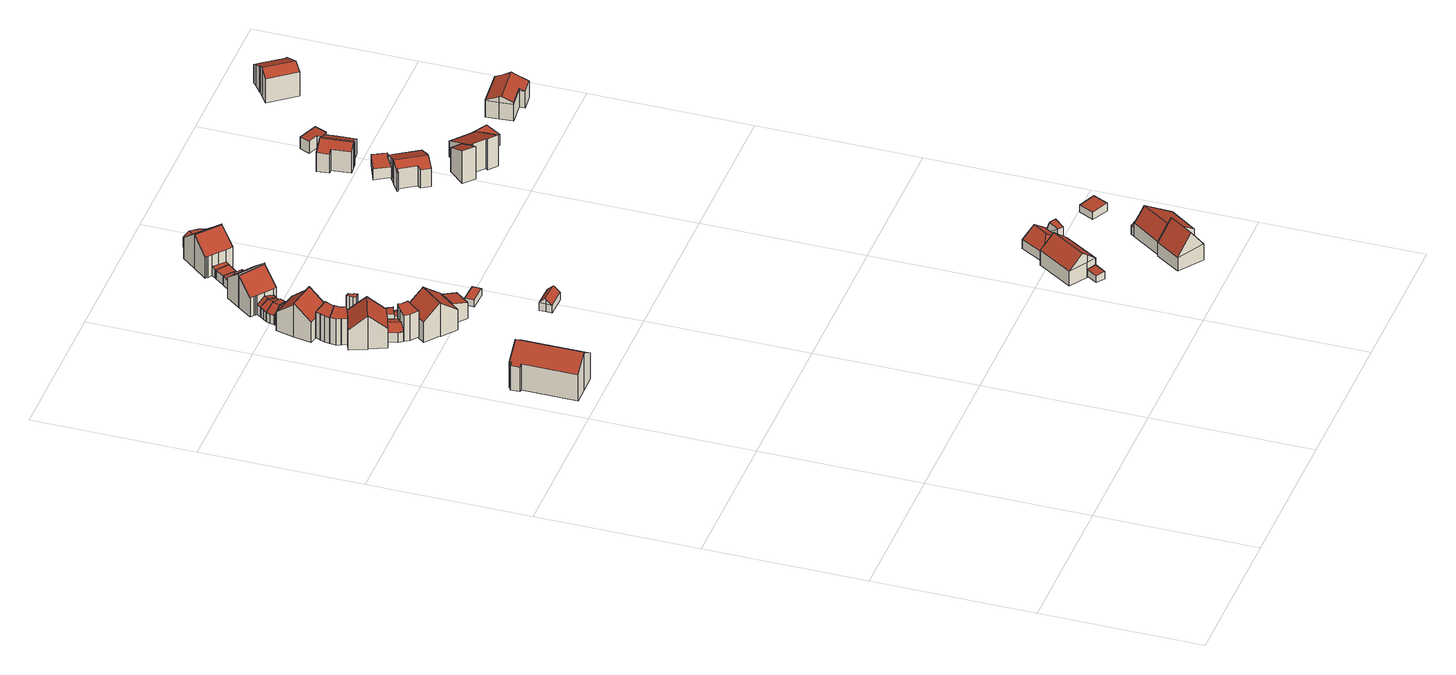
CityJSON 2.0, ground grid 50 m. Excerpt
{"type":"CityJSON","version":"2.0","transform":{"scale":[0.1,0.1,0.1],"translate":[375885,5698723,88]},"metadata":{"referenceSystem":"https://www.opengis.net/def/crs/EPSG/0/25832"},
"CityObjects":{
"building1":{"type":"Building","attributes":{"Gemeindeschluessel":"05911000","Geometrietyp2DReferenz":"3000","function":"31001_1123","roofType":"3100","measuredHeight":12.97,"storeysAboveGround":3},"address":[{"country":"Germany","locality":"Bochum","thoroughfareNumber":"123","thoroughfareName":"Am Varenholt"}],"geometry":[{"type":"Solid","lod":"2","boundaries":[[[[0,1,2,3]],[[4,5,1,0]],[[6,7,5,4]],[[8,9,7,6]],[[10,11,9,8]],[[12,13,11,10]],[[14,15,13,12]],[[16,17,15,14]],[[18,19,17,16]],[[20,21,19,18]],[[3,2,21,20]],[[16,14,12,18]],[[10,8,6,4,0,3,20,18,12]],[[1,5,7,9,11,13,15,17,19,21,2]]]],"semantics":{"surfaces":[{"type":"WallSurface"},{"type":"RoofSurface"},{"type":"GroundSurface"}],"values":[[0,0,0,0,0,0,0,0,0,0,0,1,1,2]]}}]},
"building2":{"type":"Building","attributes":{"Gemeindeschluessel":"05911000","Geometrietyp2DReferenz":"3000","function":"31001_1010","roofType":"2100","measuredHeight":11.55,"storeysAboveGround":2},"address":[{"country":"Germany","locality":"Bochum","thoroughfareNumber":"7","thoroughfareName":"Am Vormbrock"}],"geometry":[{"type":"Solid","lod":"2","boundaries":[[[[22,23,24,25]],[[26,27,23,22]],[[28,29,27,26]],[[30,31,29,28]],[[32,33,31,30]],[[34,35,33,32]],[[25,24,35,34]],[[32,30,28,26,22,25,34]],[[23,27,29,31,33,35,24]]]],"semantics":{"surfaces":[{"type":"WallSurface"},{"type":"RoofSurface"},{"type":"GroundSurface"}],"values":[[0,0,0,0,0,0,0,1,2]]}}]},
"building3":{"type":"Building","attributes":{"Gemeindeschluessel":"05911000","Geometrietyp2DReferenz":"3000","function":"31001_1010","roofType":"9999","measuredHeight":9,"storeysAboveGround":1},"geometry":[{"type":"Solid","lod":"2","boundaries":[[[[36,37,38,39,40,41,42,43,44,45]],[[43,46,47,44]],[[42,48,46,43]],[[41,49,48,42]],[[40,50,49,41]],[[39,51,50,40]],[[38,52,51,39]],[[37,53,52,38]],[[36,54,53,37]],[[45,55,54,36]],[[44,47,55,45]],[[46,48,49,50,51,52,53,54,55,47]]]],"semantics":{"surfaces":[{"type":"RoofSurface"},{"type":"WallSurface"},{"type":"GroundSurface"}],"values":[[0,1,1,1,1,1,1,1,1,1,1,2]]}}]},
"building4":{"type":"Building","attributes":{"Gemeindeschluessel":"05911000","Geometrietyp2DReferenz":"3000","function":"31001_1010","roofType":"2100","measuredHeight":11.55,"storeysAboveGround":2},"address":[{"country":"Germany","locality":"Bochum","thoroughfareNumber":"8","thoroughfareName":"Am Vormbrock"}],"geometry":[{"type":"Solid","lod":"2","boundaries":[[[[56,57,58,59]],[[34,60,57,56]],[[61,62,60,34]],[[63,64,62,61]],[[65,66,64,63]],[[67,68,66,65]],[[59,58,68,67]],[[65,63,61,34,56,59,67]],[[57,60,62,64,66,68,58]]]],"semantics":{"surfaces":[{"type":"WallSurface"},{"type":"RoofSurface"},{"type":"GroundSurface"}],"values":[[0,0,0,0,0,0,0,1,2]]}}]},
"building5":{"type":"Building","attributes":{"Gemeindeschluessel":"05911000","Geometrietyp2DReferenz":"3000","function":"31001_1010","roofType":"5000","measuredHeight":5.07,"storeysAboveGround":1},"geometry":[{"type":"Solid","lod":"2","boundaries":[[[[69,70,71,72]],[[73,74,70,69]],[[75,76,74,73]],[[77,78,76,75]],[[79,80,78,77]],[[81,82,80,79]],[[83,84,82,81]],[[72,71,84,83]],[[85,86,87,88,89,90,91]],[[81,92,88,87,93]],[[89,88,92,79,77]],[[92,81,79]],[[93,87,86,72,83]],[[93,83,81]],[[90,89,77,75]],[[91,90,75,73]],[[86,85,69,72]],[[85,91,73,69]],[[70,74,76,78,80,82,84,71]]]],"semantics":{"surfaces":[{"type":"WallSurface"},{"type":"RoofSurface"},{"type":"GroundSurface"}],"values":[[0,0,0,0,0,0,0,0,1,1,0,0,0,0,0,0,0,0,2]]}}]},
"building6":{"type":"Building","attributes":{"Gemeindeschluessel":"05911000","Geometrietyp2DReferenz":"3000","function":"31001_1010","roofType":"9999","measuredHeight":9,"storeysAboveGround":1},"geometry":[{"type":"Solid","lod":"2","boundaries":[[[[94,95,96,97,98,99,100,101,102,103]],[[101,104,105,102]],[[100,106,104,101]],[[99,107,106,100]],[[98,108,107,99]],[[97,109,108,98]],[[96,110,109,97]],[[95,111,110,96]],[[94,112,111,95]],[[103,113,112,94]],[[102,105,113,103]],[[104,106,107,108,109,110,111,112,113,105]]]],"semantics":{"surfaces":[{"type":"RoofSurface"},{"type":"WallSurface"},{"type":"GroundSurface"}],"values":[[0,1,1,1,1,1,1,1,1,1,1,2]]}}]},
"building7":{"type":"Building","attributes":{"Gemeindeschluessel":"05911000","Geometrietyp2DReferenz":"3000","function":"31001_1010","roofType":"9999","measuredHeight":9,"storeysAboveGround":1},"geometry":[{"type":"Solid","lod":"2","boundaries":[[[[114,115,116,117,118,119,120,121]],[[119,78,80,120]],[[118,76,78,119]],[[117,122,76,118]],[[116,123,122,117]],[[115,124,123,116]],[[114,125,124,115]],[[121,126,125,114]],[[120,80,126,121]],[[78,76,122,123,124,125,126,80]]]],"semantics":{"surfaces":[{"type":"RoofSurface"},{"type":"WallSurface"},{"type":"GroundSurface"}],"values":[[0,1,1,1,1,1,1,1,1,2]]}}]},
"building8":{"type":"Building","attributes":{"Gemeindeschluessel":"05911000","Geometrietyp2DReferenz":"3000","function":"31001_1010","roofType":"2100","measuredHeight":11.67,"storeysAboveGround":2},"address":[{"country":"Germany","locality":"Bochum","thoroughfareNumber":"6","thoroughfareName":"Am Vormbrock"}],"geometry":[{"type":"Solid","lod":"2","boundaries":[[[[127,128,129,130]],[[131,132,128,127]],[[133,134,132,131]],[[135,136,134,133]],[[137,138,136,135]],[[139,140,138,137]],[[130,129,140,139]],[[137,135,133,131,127,130,139]],[[128,132,134,136,138,140,129]]]],"semantics":{"surfaces":[{"type":"WallSurface"},{"type":"RoofSurface"},{"type":"GroundSurface"}],"values":[[0,0,0,0,0,0,0,1,2]]}}]},
"building9":{"type":"Building","attributes":{"Gemeindeschluessel":"05911000","Geometrietyp2DReferenz":"3000","function":"31001_1010","roofType":"2100","measuredHeight":11.52,"storeysAboveGround":2},"address":[{"country":"Germany","locality":"Bochum","thoroughfareNumber":"9","thoroughfareName":"Am Vormbrock"}],"geometry":[{"type":"Solid","lod":"2","boundaries":[[[[141,142,143,144]],[[145,146,142,141]],[[147,148,146,145]],[[149,150,148,147]],[[151,152,150,149]],[[153,154,152,151]],[[144,143,154,153]],[[151,149,147,145,141,144,153]],[[142,146,148,150,152,154,143]]]],"semantics":{"surfaces":[{"type":"WallSurface"},{"type":"RoofSurface"},{"type":"GroundSurface"}],"values":[[0,0,0,0,0,0,0,1,2]]}}]},
"building10":{"type":"Building","attributes":{"Gemeindeschluessel":"05911000","Geometrietyp2DReferenz":"3000","function":"31001_1010","roofType":"2100","measuredHeight":11.09,"storeysAboveGround":2},"address":[{"country":"Germany","locality":"Bochum","thoroughfareNumber":"5","thoroughfareName":"Am Vormbrock"}],"geometry":[{"type":"Solid","lod":"2","boundaries":[[[[155,156,128,157]],[[158,159,156,155]],[[160,161,159,158]],[[162,163,161,160]],[[164,165,163,162]],[[166,132,165,164]],[[157,128,132,166]],[[164,162,160,158,155,157,166]],[[156,159,161,163,165,132,128]]]],"semantics":{"surfaces":[{"type":"WallSurface"},{"type":"RoofSurface"},{"type":"GroundSurface"}],"values":[[0,0,0,0,0,0,0,1,2]]}}]},
"building11":{"type":"Building","attributes":{"Gemeindeschluessel":"05911000","Geometrietyp2DReferenz":"3000","function":"31001_1010","roofType":"2100","measuredHeight":11.49,"storeysAboveGround":2},"address":[{"country":"Germany","locality":"Bochum","thoroughfareNumber":"10","thoroughfareName":"Am Vormbrock"}],"geometry":[{"type":"Solid","lod":"2","boundaries":[[[[167,143,168,169]],[[170,154,143,167]],[[171,172,154,170]],[[173,174,172,171]],[[175,176,174,173]],[[177,178,176,175]],[[179,180,178,177]],[[181,180,179]],[[182,183,180,181]],[[169,168,183,182]],[[181,179,177,175,173,171,170,167,169,182]],[[143,154,172,174,176,178,180,183,168]]]],"semantics":{"surfaces":[{"type":"WallSurface"},{"type":"RoofSurface"},{"type":"GroundSurface"}],"values":[[0,0,0,0,0,0,0,0,0,0,1,2]]}}]},
"building12":{"type":"Building","attributes":{"Gemeindeschluessel":"05911000","Geometrietyp2DReferenz":"3000","function":"31001_2729","roofType":"2100","measuredHeight":2.28,"storeysAboveGround":1},"geometry":[{"type":"Solid","lod":"2","boundaries":[[[[184,185,186,187]],[[188,189,185,184]],[[190,191,189,188]],[[192,193,191,190]],[[194,195,193,192]],[[196,197,195,194]],[[198,199,197,196]],[[200,201,199,198]],[[202,203,201,200]],[[204,205,203,202]],[[187,186,205,204]],[[202,200,198,196,194,192,190,188,184,187,204]],[[185,189,191,193,195,197,199,201,203,205,186]]]],"semantics":{"surfaces":[{"type":"WallSurface"},{"type":"RoofSurface"},{"type":"GroundSurface"}],"values":[[0,0,0,0,0,0,0,0,0,0,0,1,2]]}}]},
"building13":{"type":"Building","attributes":{"Gemeindeschluessel":"05911000","Geometrietyp2DReferenz":"3000","function":"31001_2463"},"children":["building13-1","building13-2"]},
"building13-1":{"type":"BuildingPart","attributes":{"roofType":"5000","measuredHeight":5.29,"storeysAboveGround":1},"parents":["building13"],"geometry":[{"type":"Solid","lod":"2","boundaries":[[[[206,207,208,209]],[[210,211,207,206]],[[212,213,211,210]],[[214,215,213,212]],[[216,217,215,214]],[[218,219,217,216]],[[220,221,222,223,224]],[[221,225,212,210,226,227,222]],[[228,227,226,206,209]],[[226,210,206]],[[225,214,212]],[[225,221,220,216,214]],[[220,224,229,230,218,216]],[[207,211,213,215,217,219,208]],[[219,218,209,208]],[[223,229,224]],[[222,227,228,223]],[[228,209,218,230]],[[223,228,230,229]]]],"semantics":{"surfaces":[{"type":"WallSurface"},{"type":"RoofSurface"},{"type":"GroundSurface"},{"type":"ClosureSurface"}],"values":[[0,0,0,0,0,0,1,1,0,0,0,0,0,2,3,0,0,0,3]]}}]},
"building13-2":{"type":"BuildingPart","attributes":{"roofType":"5000","measuredHeight":5.28,"storeysAboveGround":1},"parents":["building13"],"geometry":[{"type":"Solid","lod":"2","boundaries":[[[[231,232,219,218,230]],[[233,234,232,231]],[[235,236,234,233]],[[228,209,208,236,235]],[[223,237,238,229]],[[235,237,223,228]],[[237,235,233]],[[238,237,233,231]],[[229,238,231,230]],[[219,232,234,236,208]],[[209,228,230,218]],[[219,208,209,218]],[[230,228,223,229]]]],"semantics":{"surfaces":[{"type":"WallSurface"},{"type":"RoofSurface"},{"type":"GroundSurface"},{"type":"ClosureSurface"}],"values":[[0,0,0,0,1,1,0,0,0,2,0,3,3]]}}]},
"building14":{"type":"Building","attributes":{"Gemeindeschluessel":"05911000","Geometrietyp2DReferenz":"3000","function":"31001_2729","roofType":"5000","measuredHeight":1.75,"storeysAboveGround":1},"geometry":[{"type":"Solid","lod":"2","boundaries":[[[[239,240,241,242]],[[243,244,240,239]],[[245,246,244,243]],[[247,248,246,245]],[[249,250,248,247]],[[251,252,250,249]],[[253,254,252,251]],[[255,256,254,253]],[[257,258,256,255]],[[259,260,258,257]],[[261,262,260,259]],[[263,264,262,261]],[[265,266,264,263]],[[267,268,266,265]],[[269,270,268,267]],[[242,241,270,269]],[[257,271,272,239,242,269,267,265,263,261,259]],[[255,253,251,249,247,245,243,272,271]],[[255,271,257]],[[239,272,243]],[[240,244,246,248,250,252,254,256,258,260,262,264,266,268,270,241]]]],"semantics":{"surfaces":[{"type":"WallSurface"},{"type":"RoofSurface"},{"type":"GroundSurface"}],"values":[[0,0,0,0,0,0,0,0,0,0,0,0,0,0,0,0,1,1,0,0,2]]}}]},
"building15":{"type":"Building","attributes":{"Gemeindeschluessel":"05911000","Geometrietyp2DReferenz":"3000","function":"31001_2729","roofType":"1000","measuredHeight":6,"storeysAboveGround":1},"geometry":[{"type":"Solid","lod":"2","boundaries":[[[[273,274,275,276]],[[277,278,274,273]],[[279,280,278,277]],[[281,282,280,279]],[[283,284,282,281]],[[285,286,284,283]],[[287,288,286,285]],[[276,275,288,287]],[[285,283,281,279,277,273,276,287]],[[274,278,280,282,284,286,288,275]]]],"semantics":{"surfaces":[{"type":"WallSurface"},{"type":"RoofSurface"},{"type":"GroundSurface"}],"values":[[0,0,0,0,0,0,0,0,1,2]]}}]},
"building16":{"type":"Building","attributes":{"Gemeindeschluessel":"05911000","Geometrietyp2DReferenz":"3000","function":"31001_1010","roofType":"2100","measuredHeight":7.01,"storeysAboveGround":1},"geometry":[{"type":"Solid","lod":"2","boundaries":[[[[289,290,291,292]],[[293,294,290,289]],[[295,296,294,293]],[[297,298,296,295]],[[292,291,298,297]],[[297,295,293,289,292]],[[290,294,296,298,291]]]],"semantics":{"surfaces":[{"type":"WallSurface"},{"type":"RoofSurface"},{"type":"GroundSurface"}],"values":[[0,0,0,0,0,1,2]]}}]},
"building17":{"type":"Building","attributes":{"Gemeindeschluessel":"05911000","Geometrietyp2DReferenz":"3000","function":"31001_2463"},"children":["building17-1","building17-2"]},
"building17-1":{"type":"BuildingPart","attributes":{"roofType":"5000","measuredHeight":5.32,"storeysAboveGround":1},"parents":["building17"],"geometry":[{"type":"Solid","lod":"2","boundaries":[[[[299,300,301,302,303]],[[304,305,300,299]],[[306,307,308,309,305,304]],[[310,299,303,311]],[[304,310,311,306]],[[299,310,304]],[[300,305,309,301]],[[301,309,308,302]],[[302,308,307,303]],[[311,307,306]],[[307,311,303]]]],"semantics":{"surfaces":[{"type":"WallSurface"},{"type":"RoofSurface"},{"type":"GroundSurface"},{"type":"ClosureSurface"}],"values":[[0,0,0,1,1,0,2,3,3,0,3]]}}]},
"building17-2":{"type":"BuildingPart","attributes":{"roofType":"5000","measuredHeight":5.29,"storeysAboveGround":1},"parents":["building17"],"geometry":[{"type":"Solid","lod":"2","boundaries":[[[[212,213,215,214]],[[312,313,213,212]],[[314,315,313,312]],[[302,301,315,314]],[[216,217,309,308]],[[214,215,217,216]],[[307,311,316,317,318]],[[316,319,320,321,212,322,317]],[[318,317,322,214,216]],[[322,212,214]],[[321,320,314,312]],[[321,312,212]],[[320,319,303,302,314]],[[307,318,216,308]],[[213,313,315,301,309,217,215]],[[301,302,308,309]],[[319,316,311,303]],[[303,307,308,302]],[[303,311,307]]]],"semantics":{"surfaces":[{"type":"WallSurface"},{"type":"RoofSurface"},{"type":"GroundSurface"},{"type":"ClosureSurface"}],"values":[[0,0,0,0,0,0,1,1,0,0,0,0,0,0,2,3,0,3,3]]}}]},
"building18":{"type":"Building","attributes":{"Gemeindeschluessel":"05911000","Geometrietyp2DReferenz":"3000","function":"31001_1010","roofType":"2100","measuredHeight":11.37,"storeysAboveGround":2},"address":[{"country":"Germany","locality":"Bochum","thoroughfareNumber":"4","thoroughfareName":"Am Vormbrock"}],"geometry":[{"type":"Solid","lod":"2","boundaries":[[[[323,324,325,326]],[[327,328,324,323]],[[329,330,328,327]],[[331,332,330,329]],[[333,334,332,331]],[[335,336,334,333]],[[337,338,336,335]],[[339,340,338,337]],[[326,325,340,339]],[[337,335,333,331,329,327,323,326,339]],[[324,328,330,332,334,336,338,340,325]]]],"semantics":{"surfaces":[{"type":"WallSurface"},{"type":"RoofSurface"},{"type":"GroundSurface"}],"values":[[0,0,0,0,0,0,0,0,0,1,2]]}}]},
"building19":{"type":"Building","attributes":{"Gemeindeschluessel":"05911000","Geometrietyp2DReferenz":"3000","function":"31001_2463","roofType":"1000","measuredHeight":2.45,"storeysAboveGround":1},"geometry":[{"type":"Solid","lod":"2","boundaries":[[[[341,342,343,344]],[[345,346,342,341]],[[347,348,346,345]],[[344,343,348,347]],[[345,341,344,347]],[[342,346,348,343]]]],"semantics":{"surfaces":[{"type":"WallSurface"},{"type":"RoofSurface"},{"type":"GroundSurface"}],"values":[[0,0,0,0,1,2]]}}]},
"building20":{"type":"Building","attributes":{"Gemeindeschluessel":"05911000","Geometrietyp2DReferenz":"3000","function":"31001_2729","roofType":"2100","measuredHeight":2.61,"storeysAboveGround":1},"geometry":[{"type":"Solid","lod":"2","boundaries":[[[[349,350,351,352]],[[353,354,350,349]],[[355,356,354,353]],[[352,351,356,355]],[[353,349,352,355]],[[350,354,356,351]]]],"semantics":{"surfaces":[{"type":"WallSurface"},{"type":"RoofSurface"},{"type":"GroundSurface"}],"values":[[0,0,0,0,1,2]]}}]},
"building21":{"type":"Building","attributes":{"Gemeindeschluessel":"05911000","Geometrietyp2DReferenz":"3000","function":"31001_1010","roofType":"2100","measuredHeight":11.61,"storeysAboveGround":2},"address":[{"country":"Germany","locality":"Bochum","thoroughfareNumber":"3","thoroughfareName":"Am Vormbrock"}],"geometry":[{"type":"Solid","lod":"2","boundaries":[[[[357,358,359,360]],[[361,362,358,357]],[[363,364,362,361]],[[365,366,364,363]],[[367,368,366,365]],[[369,370,368,367]],[[360,359,370,369]],[[367,365,363,361,357,360,369]],[[358,362,364,366,368,370,359]]]],"semantics":{"surfaces":[{"type":"WallSurface"},{"type":"RoofSurface"},{"type":"GroundSurface"}],"values":[[0,0,0,0,0,0,0,1,2]]}}]},
"building22":{"type":"Building","attributes":{"Gemeindeschluessel":"05911000","Geometrietyp2DReferenz":"3000","function":"31001_2721","roofType":"3100","measuredHeight":8.98,"storeysAboveGround":1},"geometry":[{"type":"Solid","lod":"2","boundaries":[[[[371,372,373,374]],[[375,376,372,371]],[[377,378,376,375]],[[379,380,378,377]],[[374,373,380,379]],[[379,381,382,374]],[[371,382,381,383,375]],[[383,381,379,377]],[[383,377,375]],[[382,371,374]],[[372,376,378,380,373]]]],"semantics":{"surfaces":[{"type":"WallSurface"},{"type":"RoofSurface"},{"type":"GroundSurface"}],"values":[[0,0,0,0,0,1,1,0,0,0,2]]}}]},
"building23":{"type":"Building","attributes":{"Gemeindeschluessel":"05911000","Geometrietyp2DReferenz":"3000","function":"31001_2463"},"children":["building23-1","building23-2"]},
"building23-1":{"type":"BuildingPart","attributes":{"roofType":"5000","measuredHeight":6.85,"storeysAboveGround":1},"parents":["building23"],"geometry":[{"type":"Solid","lod":"2","boundaries":[[[[384,385,386,387,388]],[[389,390,385,384]],[[391,392,390,389]],[[393,394,395,392,391]],[[396,397,391]],[[396,391,389]],[[389,384,396]],[[384,388,396]],[[396,388,393,397]],[[393,391,397]],[[386,385,390,392,395]],[[394,393,388,387]],[[386,395,394,387]]]],"semantics":{"surfaces":[{"type":"WallSurface"},{"type":"RoofSurface"},{"type":"GroundSurface"},{"type":"ClosureSurface"}],"values":[[0,0,0,0,1,1,1,1,1,1,2,0,3]]}}]},
"building23-2":{"type":"BuildingPart","attributes":{"roofType":"9999","measuredHeight":3,"storeysAboveGround":1},"parents":["building23"],"geometry":[{"type":"Solid","lod":"2","boundaries":[[[[398,399,400,394,387,401]],[[400,402,395,394]],[[399,403,402,400]],[[398,404,403,399]],[[401,405,404,398]],[[387,386,405,401]],[[386,387,394,395]],[[395,402,403,404,405,386]]]],"semantics":{"surfaces":[{"type":"RoofSurface"},{"type":"WallSurface"},{"type":"GroundSurface"}],"values":[[0,1,1,1,1,1,1,2]]}}]},
"building24":{"type":"Building","attributes":{"Gemeindeschluessel":"05911000","Geometrietyp2DReferenz":"3000","function":"31001_2729","roofType":"5000","measuredHeight":4.49,"storeysAboveGround":1},"geometry":[{"type":"Solid","lod":"2","boundaries":[[[[406,407,408,409]],[[410,411,407,406]],[[412,413,411,410]],[[414,415,413,412]],[[416,417,415,414]],[[409,408,417,416]],[[418,419,420,416,414,421]],[[406,419,418,410]],[[420,419,406,409]],[[420,409,416]],[[418,421,412,410]],[[421,414,412]],[[407,411,413,415,417,408]]]],"semantics":{"surfaces":[{"type":"WallSurface"},{"type":"RoofSurface"},{"type":"GroundSurface"}],"values":[[0,0,0,0,0,0,1,1,0,0,0,0,2]]}}]},
"building25":{"type":"Building","attributes":{"Gemeindeschluessel":"05911000","Geometrietyp2DReferenz":"3000","function":"31001_1010","roofType":"3100","measuredHeight":11.23,"storeysAboveGround":2},"address":[{"country":"Germany","locality":"Bochum","thoroughfareNumber":"128","thoroughfareName":"Kosterstr."}],"geometry":[{"type":"Solid","lod":"2","boundaries":[[[[422,423,424,425]],[[426,427,423,422]],[[428,429,427,426]],[[425,424,429,428]],[[422,430,426]],[[428,431,425]],[[425,431,430,422]],[[426,430,431,428]],[[423,427,429,424]]]],"semantics":{"surfaces":[{"type":"WallSurface"},{"type":"RoofSurface"},{"type":"GroundSurface"}],"values":[[0,0,0,0,0,0,1,1,2]]}}]},
"building26":{"type":"Building","attributes":{"Gemeindeschluessel":"05911000","Geometrietyp2DReferenz":"3000","function":"31001_2463"},"children":["building26-1","building26-2"]},
"building26-1":{"type":"BuildingPart","attributes":{"roofType":"9999","measuredHeight":3,"storeysAboveGround":1},"parents":["building26"],"geometry":[{"type":"Solid","lod":"2","boundaries":[[[[432,433,434,435,436,437]],[[435,438,439,436]],[[434,440,438,435]],[[433,441,440,434]],[[432,442,441,433]],[[437,443,442,432]],[[436,439,443,437]],[[438,440,441,442,443,439]]]],"semantics":{"surfaces":[{"type":"RoofSurface"},{"type":"WallSurface"},{"type":"GroundSurface"}],"values":[[0,1,1,1,1,1,1,2]]}}]},
"building26-2":{"type":"BuildingPart","attributes":{"roofType":"9999","measuredHeight":3,"storeysAboveGround":1},"parents":["building26"],"geometry":[{"type":"Solid","lod":"2","boundaries":[[[[436,399,398,401,437]],[[398,404,405,401]],[[399,403,404,398]],[[436,439,403,399]],[[401,405,443,437]],[[437,443,439,436]],[[404,403,439,443,405]]]],"semantics":{"surfaces":[{"type":"RoofSurface"},{"type":"WallSurface"},{"type":"GroundSurface"}],"values":[[0,1,1,1,1,1,2]]}}]},
"building27":{"type":"Building","attributes":{"Gemeindeschluessel":"05911000","Geometrietyp2DReferenz":"3000","function":"31001_1010","roofType":"2100","measuredHeight":11.84,"storeysAboveGround":2},"address":[{"country":"Germany","locality":"Bochum","thoroughfareNumber":"2","thoroughfareName":"Am Vormbrock"}],"geometry":[{"type":"Solid","lod":"2","boundaries":[[[[444,445,446,447]],[[448,449,445,444]],[[450,451,449,448]],[[452,453,451,450]],[[454,455,453,452]],[[456,457,455,454]],[[458,459,457,456]],[[460,461,459,458]],[[447,446,461,460]],[[458,456,454,452,450,448,444,447,460]],[[445,449,451,453,455,457,459,461,446]]]],"semantics":{"surfaces":[{"type":"WallSurface"},{"type":"RoofSurface"},{"type":"GroundSurface"}],"values":[[0,0,0,0,0,0,0,0,0,1,2]]}}]},
"building28":{"type":"Building","attributes":{"Geometrietyp2DReferenz":"3000","Gemeindeschluessel":"05911000","function":"51009_1610"},"children":["building28-1","building28-2"]},
"building28-1":{"type":"BuildingPart","attributes":{"roofType":"3100","measuredHeight":6.24},"parents":["building28"],"geometry":[{"type":"Solid","lod":"2","boundaries":[[[[462,463,464,465]],[[466,467,463,462]],[[468,469,470,467,466]],[[462,471,466]],[[465,472,473,471,462]],[[466,471,473,468]],[[463,467,470,464]],[[469,468,474]],[[464,470,469,474,465]],[[473,472,474,468]],[[474,472,465]]]],"semantics":{"surfaces":[{"type":"WallSurface"},{"type":"RoofSurface"},{"type":"GroundSurface"},{"type":"ClosureSurface"}],"values":[[0,0,0,0,1,1,2,0,3,0,3]]}}]},
"building28-2":{"type":"BuildingPart","attributes":{"roofType":"5000","measuredHeight":6.28},"parents":["building28"],"geometry":[{"type":"Solid","lod":"2","boundaries":[[[[475,476,477,478]],[[479,465,464,476,475]],[[478,477,480,481]],[[482,481,469,474,472,479,483]],[[479,475,483]],[[483,475,478,482]],[[478,481,482]],[[476,464,470,480,477]],[[470,469,481,480]],[[479,472,465]],[[464,465,474,469,470]],[[472,474,465]]]],"semantics":{"surfaces":[{"type":"WallSurface"},{"type":"RoofSurface"},{"type":"GroundSurface"},{"type":"ClosureSurface"}],"values":[[0,0,0,1,0,1,1,2,0,0,3,3]]}}]},
"building29":{"type":"Building","attributes":{"Gemeindeschluessel":"05911000","Geometrietyp2DReferenz":"3000","function":"31001_2700","roofType":"3100","measuredHeight":9.18,"storeysAboveGround":3},"geometry":[{"type":"Solid","lod":"2","boundaries":[[[[484,485,486,487]],[[488,489,485,484]],[[490,491,489,488]],[[492,493,491,490]],[[494,495,493,492]],[[496,497,495,494]],[[498,499,497,496]],[[500,501,499,498]],[[487,486,501,500]],[[494,492,490,488,496]],[[484,487,500,498,496,488]],[[485,489,491,493,495,497,499,501,486]]]],"semantics":{"surfaces":[{"type":"WallSurface"},{"type":"RoofSurface"},{"type":"GroundSurface"}],"values":[[0,0,0,0,0,0,0,0,0,1,1,2]]}}]},
"building30":{"type":"Building","attributes":{"Gemeindeschluessel":"05911000","Geometrietyp2DReferenz":"3000","function":"31001_1010","roofType":"2100","measuredHeight":11.85,"storeysAboveGround":2},"address":[{"country":"Germany","locality":"Bochum","thoroughfareNumber":"1","thoroughfareName":"Am Vormbrock"}],"geometry":[{"type":"Solid","lod":"2","boundaries":[[[[502,503,445,504]],[[505,506,503,502]],[[507,508,506,505]],[[509,510,508,507]],[[511,449,510,509]],[[504,445,449,511]],[[509,507,505,502,504,511]],[[503,506,508,510,449,445]]]],"semantics":{"surfaces":[{"type":"WallSurface"},{"type":"RoofSurface"},{"type":"GroundSurface"}],"values":[[0,0,0,0,0,0,1,2]]}}]},
"building31":{"type":"Building","attributes":{"Gemeindeschluessel":"05911000","Geometrietyp2DReferenz":"3000","function":"31001_2729","roofType":"2100","measuredHeight":4.16,"storeysAboveGround":1},"geometry":[{"type":"Solid","lod":"2","boundaries":[[[[512,513,514,515]],[[516,495,513,512]],[[517,493,495,516]],[[515,514,493,517]],[[516,512,515,517]],[[513,495,493,514]]]],"semantics":{"surfaces":[{"type":"WallSurface"},{"type":"RoofSurface"},{"type":"GroundSurface"}],"values":[[0,0,0,0,1,2]]}}]},
"building32":{"type":"Building","attributes":{"Gemeindeschluessel":"05911000","Geometrietyp2DReferenz":"3000","function":"31001_2463","roofType":"5000","measuredHeight":4.86,"storeysAboveGround":1},"geometry":[{"type":"Solid","lod":"2","boundaries":[[[[518,519,520,521]],[[522,523,519,518]],[[524,525,523,522]],[[526,527,525,524]],[[528,529,527,526]],[[530,531,529,528]],[[532,533,531,530]],[[534,535,533,532]],[[536,537,535,534]],[[538,539,537,536]],[[540,541,539,538]],[[521,520,541,540]],[[542,522,518,521,543]],[[526,524,542,543,540,538,536,534,532,530,528]],[[540,543,521]],[[522,542,524]],[[519,523,525,527,529,531,533,535,537,539,541,520]]]],"semantics":{"surfaces":[{"type":"WallSurface"},{"type":"RoofSurface"},{"type":"GroundSurface"}],"values":[[0,0,0,0,0,0,0,0,0,0,0,0,1,1,0,0,2]]}}]},
"building33":{"type":"Building","attributes":{"Gemeindeschluessel":"05911000","Geometrietyp2DReferenz":"3000","function":"31001_2463","roofType":"2100","measuredHeight":2.77,"storeysAboveGround":1},"geometry":[{"type":"Solid","lod":"2","boundaries":[[[[544,545,546,547]],[[548,549,545,544]],[[550,551,549,548]],[[547,546,551,550]],[[548,544,547,550]],[[545,549,551,546]]]],"semantics":{"surfaces":[{"type":"WallSurface"},{"type":"RoofSurface"},{"type":"GroundSurface"}],"values":[[0,0,0,0,1,2]]}}]},
"building34":{"type":"Building","attributes":{"Gemeindeschluessel":"05911000","Geometrietyp2DReferenz":"3000","function":"31001_1010","roofType":"3100","measuredHeight":8.34,"storeysAboveGround":2},"address":[{"country":"Germany","locality":"Bochum","thoroughfareNumber":"8","thoroughfareName":"Kleekamp"}],"geometry":[{"type":"Solid","lod":"2","boundaries":[[[[552,553,554,555]],[[556,557,553,552]],[[558,559,557,556]],[[560,561,559,558]],[[562,563,561,560]],[[564,565,563,562]],[[566,567,565,564]],[[568,569,567,566]],[[570,571,569,568]],[[572,573,571,570]],[[574,575,573,572]],[[576,577,575,574]],[[578,579,577,576]],[[555,554,579,578]],[[572,570,568,566,564,562,560,574]],[[558,556,552,555,578,576,574,560]],[[553,557,559,561,563,565,567,569,571,573,575,577,579,554]]]],"semantics":{"surfaces":[{"type":"WallSurface"},{"type":"RoofSurface"},{"type":"GroundSurface"}],"values":[[0,0,0,0,0,0,0,0,0,0,0,0,0,0,1,1,2]]}}]},
"building35":{"type":"Building","attributes":{"Gemeindeschluessel":"05911000","Geometrietyp2DReferenz":"3000","function":"51009_1610","roofType":"2100","measuredHeight":11.3},"geometry":[{"type":"Solid","lod":"2","boundaries":[[[[580,581,582,583]],[[584,585,581,580]],[[586,587,585,584]],[[588,589,587,586]],[[583,582,589,588]],[[586,584,580,583,588]],[[581,585,587,589,582]]]],"semantics":{"surfaces":[{"type":"WallSurface"},{"type":"RoofSurface"},{"type":"GroundSurface"}],"values":[[0,0,0,0,0,1,2]]}}]},
"building36":{"type":"Building","attributes":{"Gemeindeschluessel":"05911000","Geometrietyp2DReferenz":"3000","function":"31001_2463","roofType":"1000","measuredHeight":3.79,"storeysAboveGround":1},"geometry":[{"type":"Solid","lod":"2","boundaries":[[[[590,591,592,593]],[[594,595,591,590]],[[596,597,595,594]],[[598,599,597,596]],[[600,601,599,598]],[[593,592,601,600]],[[598,596,594,590,593,600]],[[591,595,597,599,601,592]]]],"semantics":{"surfaces":[{"type":"WallSurface"},{"type":"RoofSurface"},{"type":"GroundSurface"}],"values":[[0,0,0,0,0,0,1,2]]}}]},
"building37":{"type":"Building","attributes":{"Gemeindeschluessel":"05911000","Geometrietyp2DReferenz":"3000","function":"31001_1010"},"address":[{"country":"Germany","locality":"Bochum","thoroughfareNumber":"6","thoroughfareName":"Kleekamp"}],"children":["building37-1","building37-2"]},
"building37-1":{"type":"BuildingPart","attributes":{"roofType":"3100","measuredHeight":8.75,"storeysAboveGround":1},"parents":["building37"],"geometry":[{"type":"Solid","lod":"2","boundaries":[[[[602,603,604,605]],[[606,607,603,602]],[[608,609,610,607,606]],[[611,612,613,614,615]],[[616,617,612,611]],[[618,619,617,616]],[[620,621,619,618]],[[622,623,621,620]],[[605,604,623,622]],[[616,611,615,608,606,618]],[[602,605,622,620,618,606]],[[603,607,610,613,612,617,619,621,623,604]],[[614,609,608,615]],[[613,610,609,614]]]],"semantics":{"surfaces":[{"type":"WallSurface"},{"type":"RoofSurface"},{"type":"GroundSurface"},{"type":"ClosureSurface"}],"values":[[0,0,0,0,0,0,0,0,0,1,1,2,0,3]]}}]},
"building37-2":{"type":"BuildingPart","attributes":{"roofType":"2100","measuredHeight":7.92,"storeysAboveGround":1},"parents":["building37"],"geometry":[{"type":"Solid","lod":"2","boundaries":[[[[614,613,624,625]],[[626,627,610,609]],[[628,629,627,626]],[[630,631,629,628]],[[625,624,631,630]],[[628,626,609,614,625,630]],[[613,610,627,629,631,624]],[[613,614,609,610]]]],"semantics":{"surfaces":[{"type":"WallSurface"},{"type":"RoofSurface"},{"type":"GroundSurface"},{"type":"ClosureSurface"}],"values":[[0,0,0,0,0,1,2,3]]}}]},
"building38":{"type":"Building","attributes":{"Gemeindeschluessel":"05911000","Geometrietyp2DReferenz":"3000","function":"31001_1010","roofType":"2100","measuredHeight":10.69,"storeysAboveGround":2},"address":[{"country":"Germany","locality":"Bochum","thoroughfareNumber":"10","thoroughfareName":"Kleekamp"}],"geometry":[{"type":"Solid","lod":"2","boundaries":[[[[632,633,589,634]],[[635,636,633,632]],[[637,638,636,635]],[[639,640,638,637]],[[641,642,640,639]],[[643,644,642,641]],[[645,646,644,643]],[[647,648,646,645]],[[649,650,648,647]],[[634,589,650,649]],[[647,645,643,641,639,637,635,632,634,649]],[[633,636,638,640,642,644,646,648,650,589]]]],"semantics":{"surfaces":[{"type":"WallSurface"},{"type":"RoofSurface"},{"type":"GroundSurface"}],"values":[[0,0,0,0,0,0,0,0,0,0,1,2]]}}]},
"building39":{"type":"Building","attributes":{"Gemeindeschluessel":"05911000","Geometrietyp2DReferenz":"3000","function":"31001_2463","roofType":"2100","measuredHeight":4.3,"storeysAboveGround":1},"geometry":[{"type":"Solid","lod":"2","boundaries":[[[[651,652,653,654]],[[655,656,652,651]],[[657,658,656,655]],[[659,660,658,657]],[[661,662,660,659]],[[663,664,662,661]],[[654,653,664,663]],[[661,659,657,655,651,654,663]],[[652,656,658,660,662,664,653]]]],"semantics":{"surfaces":[{"type":"WallSurface"},{"type":"RoofSurface"},{"type":"GroundSurface"}],"values":[[0,0,0,0,0,0,0,1,2]]}}]},
"building40":{"type":"Building","attributes":{"Gemeindeschluessel":"05911000","Geometrietyp2DReferenz":"3000","function":"31001_2463","roofType":"1000","measuredHeight":3.93,"storeysAboveGround":1},"geometry":[{"type":"Solid","lod":"2","boundaries":[[[[665,666,667,668]],[[669,670,666,665]],[[671,672,670,669]],[[673,674,672,671]],[[675,676,674,673]],[[668,667,676,675]],[[673,671,669,665,668,675]],[[666,670,672,674,676,667]]]],"semantics":{"surfaces":[{"type":"WallSurface"},{"type":"RoofSurface"},{"type":"GroundSurface"}],"values":[[0,0,0,0,0,0,1,2]]}}]},
"building41":{"type":"Building","attributes":{"Gemeindeschluessel":"05911000","Geometrietyp2DReferenz":"3000","function":"31001_1010","roofType":"5000","measuredHeight":7.97,"storeysAboveGround":2},"address":[{"country":"Germany","locality":"Bochum","thoroughfareNumber":"12","thoroughfareName":"Kleekamp"}],"geometry":[{"type":"Solid","lod":"2","boundaries":[[[[677,678,679,680]],[[681,682,678,677]],[[683,684,682,681]],[[685,686,684,683]],[[687,688,686,685]],[[689,690,688,687]],[[691,692,690,689]],[[693,694,692,691]],[[680,679,694,693]],[[695,696,697,698,699,700]],[[700,699,701,702,685,683,703]],[[702,687,685]],[[702,701,689,687]],[[701,699,698,691,689]],[[703,683,681]],[[695,700,703,681,677]],[[698,697,693,691]],[[697,696,680,693]],[[696,695,677,680]],[[678,682,684,686,688,690,692,694,679]]]],"semantics":{"surfaces":[{"type":"WallSurface"},{"type":"RoofSurface"},{"type":"GroundSurface"}],"values":[[0,0,0,0,0,0,0,0,0,1,1,0,0,0,0,0,0,0,0,2]]}}]},
"building42":{"type":"Building","attributes":{"Gemeindeschluessel":"05911000","Geometrietyp2DReferenz":"3000","function":"31001_1010","roofType":"3100","measuredHeight":10.09,"storeysAboveGround":1},"address":[{"country":"Germany","locality":"Bochum","thoroughfareNumber":"4","thoroughfareName":"Kleekamp"}],"geometry":[{"type":"Solid","lod":"2","boundaries":[[[[704,705,706,707]],[[708,709,705,704]],[[710,711,709,708]],[[712,713,711,710]],[[714,715,713,712]],[[716,717,715,714]],[[718,719,717,716]],[[720,721,719,718]],[[722,723,721,720]],[[724,725,723,722]],[[726,727,725,724]],[[728,729,727,726]],[[707,706,729,728]],[[722,720,718,716,714,712,710,708,704,707,724]],[[728,726,724,707]],[[705,709,711,713,715,717,719,721,723,725,727,729,706]]]],"semantics":{"surfaces":[{"type":"WallSurface"},{"type":"RoofSurface"},{"type":"GroundSurface"}],"values":[[0,0,0,0,0,0,0,0,0,0,0,0,0,1,1,2]]}}]}
},
"vertices":[
[67,1726,85],[67,1726,1],[76,1726,1],[76,1726,91],[67,1755,85],[67,1755,1],[76,1755,91],[76,1755,1],[76,1761,91],[76,1761,1],[131,1761,131],[131,1761,1],[132,1761,131],[132,1761,1],[187,1761,91],[187,1761,1],[188,1557,91],[188,1557,1],[132,1556,131],[132,1556,1],[76,1556,91],[76,1556,1],
[4,2217,147],[4,2217,78],[25,2165,78],[25,2165,193],[29,2227,147],[29,2227,78],[53,2236,147],[53,2236,78],[82,2248,147],[82,2248,78],[93,2252,147],[93,2252,78],[114,2198,194],[114,2198,78],
[22,2243,169],[29,2227,169],[53,2236,169],[82,2248,169],[75,2264,169],[77,2282,169],[42,2278,169],[18,2276,169],[16,2258,169],[21,2243,169],[18,2276,79],[16,2258,79],[42,2278,79],[77,2282,79],[75,2264,79],[82,2248,79],[53,2236,79],[29,2227,79],[22,2243,79],[21,2243,79],
[25,2165,194],[25,2165,79],[47,2113,79],[47,2113,148],[114,2198,79],[134,2146,148],[134,2146,79],[123,2142,148],[123,2142,79],[96,2131,148],[96,2131,79],[71,2122,148],[71,2122,79],
[123,2142,115],[123,2142,82],[96,2131,82],[96,2131,115],[130,2124,115],[130,2124,82],[137,2113,115],[137,2113,82],[114,2098,115],[114,2098,82],[89,2080,115],[89,2080,82],[79,2093,115],[79,2093,82],[71,2122,115],[71,2122,82],[123,2142,122],[96,2131,132],[94,2131,133],[108,2093,133],[114,2098,130],[137,2113,121],[130,2124,122],[89,2080,118],[71,2122,116],
[77,2282,168],[82,2297,168],[88,2312,168],[56,2318,168],[33,2323,168],[27,2306,168],[26,2307,168],[22,2292,168],[18,2276,168],[42,2278,168],[22,2292,78],[18,2276,78],[26,2307,78],[27,2306,78],[33,2323,78],[56,2318,78],[88,2312,78],[82,2297,78],[77,2282,78],[42,2278,78],
[122,2046,172],[141,2070,172],[158,2090,172],[143,2102,172],[137,2113,172],[114,2098,172],[89,2080,172],[99,2064,172],[143,2102,82],[158,2090,82],[141,2070,82],[122,2046,82],[99,2064,82],
[18,2384,194],[18,2384,77],[7,2328,77],[7,2328,147],[109,2367,194],[109,2367,77],[97,2310,147],[97,2310,77],[88,2312,147],[88,2312,77],[56,2318,147],[56,2318,77],[33,2323,147],[33,2323,77],
[105,2025,148],[105,2025,79],[149,1990,79],[149,1990,195],[122,2046,148],[122,2046,79],[141,2070,148],[141,2070,79],[158,2090,148],[158,2090,79],[163,2097,148],[163,2097,79],[207,2061,195],[207,2061,79],
[32,2440,142],[32,2440,77],[18,2384,188],[52,2435,142],[52,2435,77],[79,2430,142],[79,2430,77],[108,2424,142],[108,2424,77],[120,2421,142],[120,2421,77],[109,2367,187],
[149,1990,194],[148,1989,79],[148,1989,194],[207,2061,194],[208,2062,194],[208,2062,79],[252,2026,151],[252,2026,79],[245,2017,151],[245,2017,79],[244,2018,152],[244,2018,79],[209,1973,152],[209,1973,79],[209,1973,151],[193,1953,151],[193,1953,79],
[159,2154,110],[159,2154,90],[167,2133,90],[167,2133,110],[152,2174,110],[152,2174,90],[144,2195,110],[144,2195,90],[171,2199,113],[171,2199,90],[177,2186,112],[177,2186,90],[183,2172,112],[183,2172,90],[189,2159,113],[189,2159,90],[197,2147,113],[197,2147,90],[173,2137,110],[173,2137,90],[168,2134,110],[168,2134,90],
[56,2454,110],[56,2454,78],[55,2452,78],[55,2452,110],[58,2466,110],[58,2466,78],[63,2480,110],[63,2480,78],[89,2469,110],[89,2469,78],[118,2457,110],[118,2457,78],[111,2439,110],[111,2439,78],[118,2457,125],[90,2469,131],[81,2446,131],[82,2446,131],[111,2439,125],[89,2469,130],[56,2454,112],[55,2452,112],[55,2452,111],[111,2439,124],[111,2439,111],
[108,2424,111],[108,2424,78],[79,2430,111],[79,2430,78],[52,2435,111],[52,2435,78],[79,2430,131],[108,2424,124],
[173,2137,104],[173,2137,89],[168,2134,89],[168,2134,103],[197,2147,101],[197,2147,89],[201,2138,102],[201,2138,89],[206,2129,102],[206,2129,89],[212,2122,102],[212,2122,89],[219,2114,102],[219,2114,89],[227,2108,102],[227,2108,89],[235,2102,101],[235,2102,89],[223,2081,105],[223,2081,89],[220,2077,104],[220,2077,89],[210,2085,103],[210,2085,89],[200,2093,102],[200,2093,89],[191,2103,102],[191,2103,89],[182,2112,102],[182,2112,89],[175,2123,102],[175,2123,89],[226,2086,106],[180,2140,106],
[151,2250,156],[151,2250,96],[151,2239,96],[151,2239,156],[151,2260,156],[151,2260,96],[151,2271,156],[151,2271,96],[162,2269,156],[162,2269,96],[163,2254,156],[163,2254,96],[168,2254,156],[168,2254,96],[169,2242,156],[169,2242,96],
[244,2018,154],[244,2018,84],[209,1973,84],[209,1973,154],[245,2017,154],[245,2017,84],[285,1986,139],[285,1986,84],[248,1941,139],[248,1941,84],
[89,2516,111],[89,2516,78],[79,2502,78],[79,2502,110],[79,2502,111],[135,2481,121],[135,2481,78],[124,2470,122],[124,2470,121],[124,2470,110],[124,2470,78],[111,2500,131],[100,2487,131],
[70,2490,110],[70,2490,78],[77,2499,110],[77,2499,78],[99,2487,131],[91,2468,131],[118,2457,121],[79,2502,113],[77,2499,113],[70,2490,111],[89,2469,129],
[105,2575,189],[105,2575,77],[71,2531,77],[71,2531,143],[178,2523,191],[178,2523,77],[143,2476,143],[143,2476,77],[135,2481,143],[135,2481,77],[111,2500,143],[111,2500,77],[89,2516,143],[89,2516,77],[86,2519,143],[86,2519,77],[82,2522,143],[82,2522,77],
[305,1969,111],[305,1969,87],[304,1940,87],[304,1940,111],[364,1966,111],[364,1966,87],[363,1937,111],[363,1937,87],
[824,261,218],[824,261,194],[849,244,194],[849,244,220],[846,295,218],[846,295,194],[872,279,220],[872,279,194],
[138,2620,149],[138,2620,78],[105,2575,78],[105,2575,194],[156,2607,149],[156,2607,78],[175,2594,149],[175,2594,78],[193,2581,149],[193,2581,78],[213,2567,149],[213,2567,78],[178,2523,194],[178,2523,78],
[942,388,243],[942,388,190],[862,440,190],[862,440,240],[872,279,243],[872,279,190],[846,295,242],[846,295,190],[791,331,240],[791,331,190],[833,304,280],[903,413,280],[846,295,267],
[193,2581,118],[193,2581,80],[203,2595,80],[203,2595,110],[203,2595,118],[175,2594,118],[175,2594,80],[156,2607,118],[156,2607,80],[168,2621,118],[168,2621,110],[168,2621,80],[191,2593,147],[169,2609,148],
[209,2638,110],[192,2651,110],[169,2623,110],[227,2625,110],[169,2623,80],[192,2651,80],[209,2638,80],[227,2625,80],
[438,1792,44],[438,1792,17],[438,1772,17],[438,1772,43],[505,1790,44],[505,1790,17],[504,1770,43],[504,1770,17],[504,1750,43],[504,1750,17],[438,1752,43],[438,1752,17],[504,1771,62],[438,1773,62],[438,1772,61],[504,1770,61],
[986,132,252],[986,132,206],[933,55,206],[933,55,252],[1062,78,261],[1062,78,206],[1009,2,261],[1009,2,206],[1027,104,318],[973,27,318],
[261,2665,110],[243,2681,110],[226,2695,110],[217,2683,110],[215,2680,110],[251,2653,110],[217,2683,80],[215,2680,80],[226,2695,80],[243,2681,80],[261,2665,80],[251,2653,80],
[244,2753,197],[244,2753,79],[208,2709,79],[208,2709,151],[315,2695,197],[315,2695,79],[280,2651,151],[280,2651,79],[261,2665,151],[261,2665,79],[243,2681,151],[243,2681,79],[226,2695,151],[226,2695,79],[215,2703,151],[215,2703,79],[212,2706,151],[212,2706,79],
[1015,458,203],[1015,458,192],[995,469,192],[995,469,205],[982,411,247],[982,411,192],[964,422,247],[964,422,223],[964,422,192],[1002,440,254],[990,463,223],[983,452,254],[981,449,223],
[919,512,223],[919,512,192],[873,433,192],[873,433,223],[995,469,223],[942,388,192],[942,388,223],[927,443,254],[957,490,255],
[1062,78,265],[1062,78,210],[1066,84,210],[1066,84,265],[1016,111,302],[1016,111,210],[986,132,255],[986,132,210],[1050,223,256],[1050,223,210],[1063,213,276],[1063,213,210],[1080,202,302],[1080,202,210],[1160,146,238],[1160,146,210],[1100,60,238],[1100,60,210],
[280,2797,151],[280,2797,79],[244,2753,198],[298,2782,151],[298,2782,79],[351,2739,151],[351,2739,79],[349,2736,153],[349,2736,79],[315,2695,198],
[1071,225,251],[1071,225,210],[1058,234,210],[1058,234,240],[1063,213,252],[1050,223,240],
[328,2815,116],[328,2815,82],[298,2782,82],[298,2782,117],[331,2812,120],[331,2812,82],[367,2782,125],[367,2782,82],[367,2783,125],[367,2783,82],[385,2759,120],[385,2759,82],[398,2741,116],[398,2741,82],[376,2717,116],[376,2717,82],[366,2724,119],[366,2724,82],[365,2724,119],[365,2724,82],[349,2736,122],[349,2736,82],[351,2739,122],[351,2739,82],[343,2802,131],[314,2769,131],
[1084,357,239],[1084,357,215],[1137,331,215],[1137,331,242],[1107,404,239],[1107,404,215],[1160,379,242],[1160,379,215],
[658,2286,248],[658,2286,179],[689,2235,179],[689,2235,248],[648,2280,242],[648,2280,179],[646,2283,242],[646,2283,179],[678,2303,262],[678,2303,179],[694,2313,254],[694,2313,179],[701,2318,249],[701,2318,179],[742,2343,227],[742,2343,179],[743,2340,227],[743,2340,179],[794,2258,227],[794,2258,179],[746,2228,254],[746,2228,179],[730,2218,262],[730,2218,179],[698,2198,242],[698,2198,179],[682,2225,242],[682,2225,179],
[733,2118,297],[733,2118,184],[766,2089,184],[766,2089,297],[778,2167,267],[778,2167,184],[807,2142,267],[807,2142,184],[778,2104,288],[778,2104,184],
[701,2318,218],[701,2318,181],[742,2343,181],[742,2343,218],[675,2364,218],[675,2364,181],[742,2391,218],[742,2391,181],[763,2351,218],[763,2351,181],[743,2340,218],[743,2340,181],
[664,2529,246],[664,2529,181],[668,2491,181],[668,2491,246],[704,2533,268],[704,2533,181],[721,2535,261],[721,2535,260],[721,2535,181],[730,2436,261],[730,2436,181],[730,2443,181],[730,2443,260],[730,2443,261],[724,2435,264],[724,2435,181],[714,2434,268],[714,2434,181],[687,2431,254],[687,2431,181],[681,2492,254],[681,2492,181],
[781,2447,181],[781,2447,233],[764,2539,238],[764,2539,181],[772,2540,233],[772,2540,181],[776,2504,233],[776,2504,181],
[847,2194,237],[847,2194,184],[778,2104,291],[913,2139,237],[913,2139,184],[916,2137,237],[916,2137,184],[891,2105,256],[891,2105,184],[846,2048,291],[846,2048,184],[818,2070,291],[818,2070,184],[824,2077,286],[824,2077,184],[786,2109,286],[786,2109,184],[780,2102,291],[780,2102,184],
[746,2604,228],[746,2604,188],[731,2573,188],[731,2573,230],[807,2580,228],[807,2580,188],[788,2541,230],[788,2541,188],[772,2540,231],[772,2540,188],[764,2539,231],[764,2539,188],[763,2561,230],[763,2561,188],
[916,2137,228],[916,2137,189],[891,2105,189],[891,2105,228],[913,2139,228],[913,2139,189],[920,2149,228],[920,2149,189],[967,2122,228],[967,2122,189],[935,2073,228],[935,2073,189],
[1152,2137,262],[1152,2137,205],[1149,2158,205],[1149,2158,262],[1157,2104,262],[1157,2104,205],[1161,2059,262],[1161,2059,205],[1109,2054,262],[1109,2054,205],[1108,2072,262],[1108,2072,205],[1039,2066,262],[1039,2066,205],[1035,2107,262],[1035,2107,205],[1032,2148,262],[1032,2148,205],[1152,2137,273],[1149,2158,264],[1032,2148,264],[1035,2107,282],[1036,2100,285],[1156,2111,285],[1039,2066,270],[1108,2072,270],[1157,2104,282],
[977,2800,273],[977,2800,183],[959,2787,183],[959,2787,284],[976,2801,273],[976,2801,183],[1001,2820,256],[1001,2820,183],[1016,2832,246],[1016,2832,183],[1029,2815,246],[1029,2815,183],[1074,2752,247],[1074,2752,183],[1078,2755,244],[1078,2755,183],[1079,2753,244],[1079,2753,183],[1038,2721,271],[1038,2721,183],[1019,2707,284],[1019,2707,183],[993,2687,268],[993,2687,183],[932,2768,267],[932,2768,183]
]}
